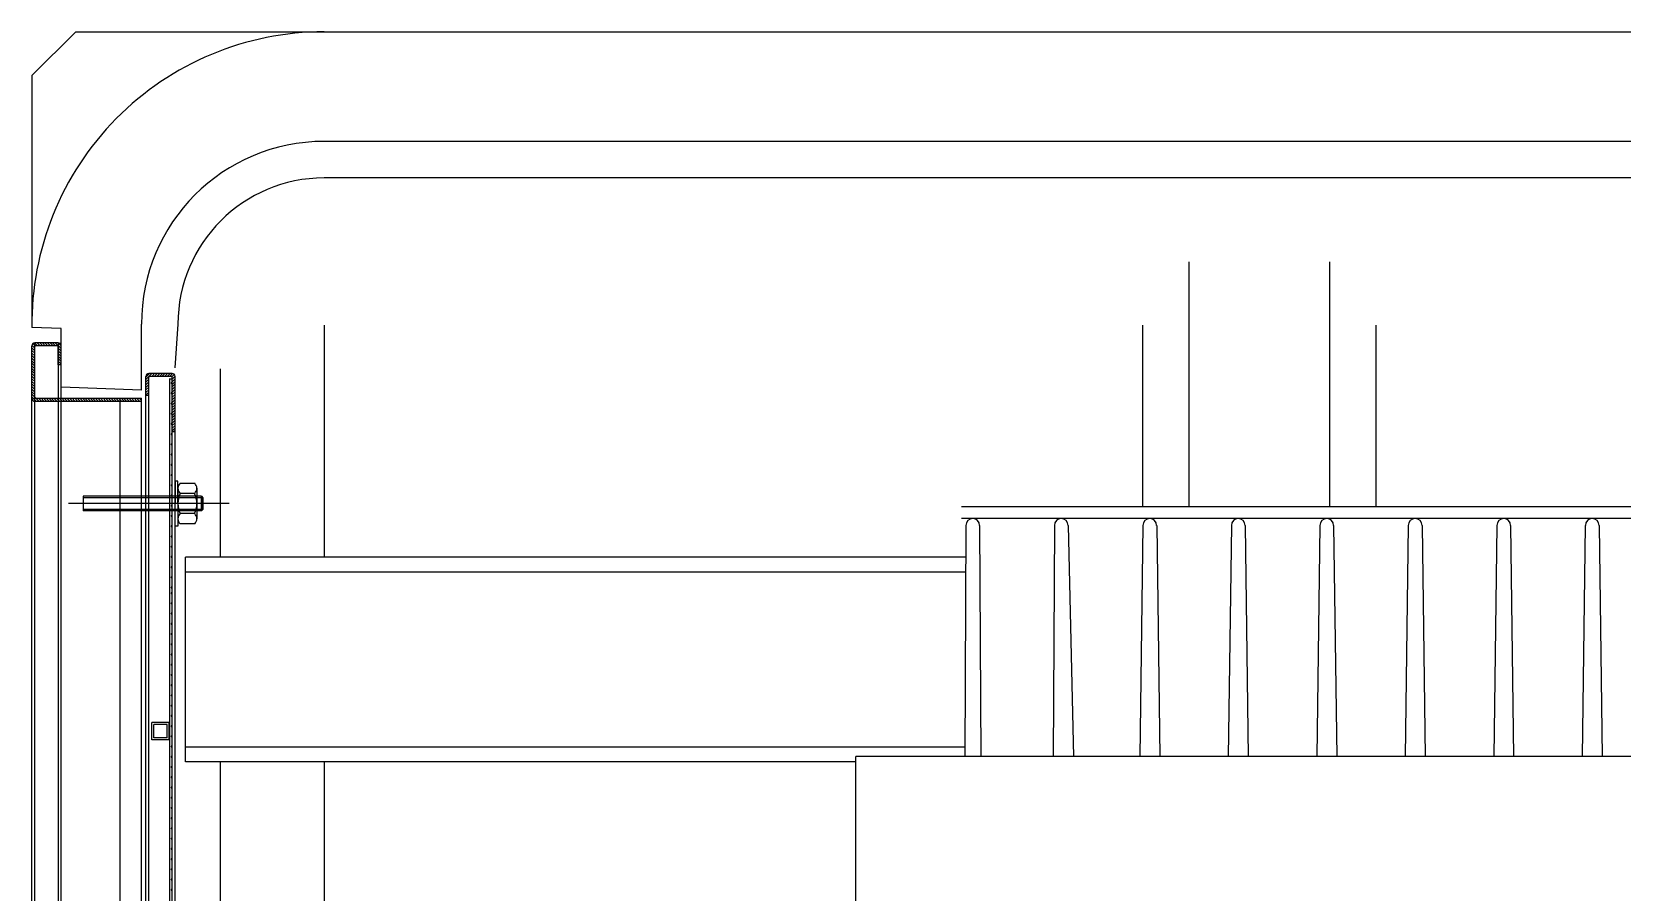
# Model space of a CAD drawing. Header units: millimetres. Extents: x -35961 to -35580, y 154458 to 154764.
# Drawn here: x -35809.895 to -35808.807, y 154634.662 to 154635.251 of the extents above; entities that cross this region are included whole.
import ezdxf

# ---------------------------------------------------------------- set-up
doc = ezdxf.new("R2010")
doc.units = ezdxf.units.MM
doc.header["$MEASUREMENT"] = 0
for name, color, linetype in [('AM_0', 7, 'ByBlock'), ('CONTORNO', 7, 'ByBlock'), ('REJILLA', 7, 'ByBlock'), ('UPN-140', 7, 'ByBlock')]:
    doc.layers.add(name, color=color, linetype=linetype)

msp = doc.modelspace()

# ---------------------------------------------------------------- linework, layer by layer
at = {"layer": 'AM_0', "color": 7}
for p, q in [((-35809.0756, 154634.926, 0), (-35809.2588, 154634.926, 0)), ((-35808.0296, 154634.926, 0), (-35809.0756, 154634.926, 0)), ((-35809.0756, 154634.9179, 0), (-35809.2588, 154634.9179, 0)), ((-35809.2559, 154634.9132, 0), (-35809.2566, 154634.7551, 0)), ((-35809.2465, 154634.9132, 0), (-35809.2457, 154634.7551, 0)), ((-35809.1953, 154634.9132, 0), (-35809.1961, 154634.7551, 0)), ((-35809.1859, 154634.9132, 0), (-35809.1823, 154634.7551, 0)), ((-35809.1348, 154634.9132, 0), (-35809.1369, 154634.7551, 0)), ((-35809.1253, 154634.9132, 0), (-35809.1232, 154634.7551, 0)), ((-35809.0742, 154634.9132, 0), (-35809.0763, 154634.7551, 0)), ((-35808.2278, 154634.9179, 0), (-35809.0756, 154634.9179, 0)), ((-35809.0648, 154634.9132, 0), (-35809.0627, 154634.7551, 0)), ((-35809.0136, 154634.9132, 0), (-35809.0157, 154634.7551, 0)), ((-35809.0042, 154634.9132, 0), (-35809.0021, 154634.7551, 0)), ((-35808.9531, 154634.9132, 0), (-35808.9552, 154634.7551, 0)), ((-35808.9437, 154634.9132, 0), (-35808.9416, 154634.7551, 0)), ((-35808.8925, 154634.9132, 0), (-35808.8946, 154634.7551, 0)), ((-35808.8831, 154634.9132, 0), (-35808.881, 154634.7551, 0)), ((-35808.832, 154634.9132, 0), (-35808.8341, 154634.7551, 0)), ((-35808.8225, 154634.9132, 0), (-35808.8204, 154634.7551, 0)), ((-35809.3313, 154634.0956, 0), (-35809.3313, 154634.7551, 0)), ((-35809.1517, 154634.7551, 0), (-35809.3313, 154634.7551, 0)), ((-35808.6108, 154634.7551, 0), (-35809.1517, 154634.7551, 0))]:
    msp.add_line(p, q, dxfattribs=at)
for centre in [(-35809.2512, 154634.9132, 0), (-35809.1906, 154634.9132, 0), (-35809.1301, 154634.9132, 0), (-35809.0695, 154634.9132, 0), (-35809.0089, 154634.9132, 0), (-35808.9484, 154634.9132, 0), (-35808.8878, 154634.9132, 0), (-35808.8272, 154634.9132, 0)]:
    msp.add_arc(centre, 0.00471, 360, 180, dxfattribs=at)
at = {"layer": 'CONTORNO'}
for p, q in [((-35809.8951, 154635.221, 0), (-35809.8651, 154635.251, 0)), ((-35809.8651, 154635.251, 0), (-35807.4251, 154635.251, 0)), ((-35809.8951, 154635.221, 0), (-35809.8951, 154635.051, 0)), ((-35808.5951, 154635.176, 0), (-35809.6951, 154635.176, 0)), ((-35808.5951, 154635.151, 0), (-35809.6951, 154635.151, 0)), ((-35809.1032, 154635.0936, 0), (-35809.1032, 154634.926, 0)), ((-35809.0068, 154634.926, 0), (-35809.0068, 154635.0936, 0)), ((-35809.8201, 154635.0058, 0), (-35809.8201, 154635.051, 0)), ((-35809.7951, 154635.051, 0), (-35809.7972, 154635.021, 0)), ((-35809.695, 154635.0503, 0), (-35809.695, 154634.8914, 0)), ((-35809.135, 154635.0503, 0), (-35809.135, 154634.926, 0)), ((-35808.975, 154634.926, 0), (-35808.975, 154635.0503, 0)), ((-35809.8751, 154635.0479, 0), (-35809.8951, 154635.0486, 0)), ((-35809.8751, 154635.0078, 0), (-35809.8751, 154635.0479, 0)), ((-35809.8751, 154635.0071, 0), (-35809.8751, 154635.0471, 0)), ((-35809.7659, 154634.8914, 0), (-35809.7659, 154635.0203, 0)), ((-35809.8201, 154635.0058, 0), (-35809.8751, 154635.0078, 0)), ((-35809.7659, 154634.0993, 0), (-35809.7659, 154634.7514, 0)), ((-35809.695, 154634.7514, 0), (-35809.695, 154634.0993, 0))]:
    msp.add_line(p, q, dxfattribs=at)
for radius, end in [(0.2, 180.6851), (0.125, 180), (0.1, 180)]:
    msp.add_arc((-35809.6951, 154635.051, 0), radius, 90, end, dxfattribs=at)
at = {"layer": 'REJILLA', "color": 5}
for p, q in [((-35809.8912, 154635.0362, 0), (-35809.8932, 154635.0382, 0)), ((-35809.8931, 154633.8402, 0), (-35809.8931, 154635.0382, 0)), ((-35809.8771, 154635.0382, 0), (-35809.8931, 154635.0382, 0)), ((-35809.8895, 154635.0362, 0), (-35809.8915, 154635.0382, 0)), ((-35809.8877, 154635.0362, 0), (-35809.8897, 154635.0382, 0)), ((-35809.8859, 154635.0362, 0), (-35809.8879, 154635.0382, 0)), ((-35809.8842, 154635.0362, 0), (-35809.8862, 154635.0382, 0)), ((-35809.8824, 154635.0362, 0), (-35809.8844, 154635.0382, 0)), ((-35809.8806, 154635.0362, 0), (-35809.8826, 154635.0382, 0)), ((-35809.8789, 154635.0362, 0), (-35809.8809, 154635.0382, 0)), ((-35809.8751, 154635.0342, 0), (-35809.8791, 154635.0382, 0)), ((-35809.8751, 154635.036, 0), (-35809.8773, 154635.0382, 0)), ((-35809.8771, 154635.0382, 0), (-35809.8771, 154633.8402, 0)), ((-35809.8931, 154635.0345, 0), (-35809.8951, 154635.0365, 0)), ((-35809.8951, 154633.8402, 0), (-35809.8951, 154635.0362, 0)), ((-35809.8951, 154635.0002, 0), (-35809.8951, 154635.0362, 0)), ((-35809.8931, 154635.0328, 0), (-35809.8951, 154635.0348, 0)), ((-35809.8931, 154635.031, 0), (-35809.8951, 154635.033, 0)), ((-35809.8931, 154635.0292, 0), (-35809.8951, 154635.0312, 0)), ((-35809.8931, 154635.0275, 0), (-35809.8951, 154635.0295, 0)), ((-35809.8931, 154635.0257, 0), (-35809.8951, 154635.0277, 0)), ((-35809.8929, 154635.0361, 0), (-35809.8945, 154635.0377, 0)), ((-35809.8931, 154635.0007, 0), (-35809.8931, 154635.0357, 0)), ((-35809.8776, 154635.0362, 0), (-35809.8926, 154635.0362, 0)), ((-35809.8771, 154635.0232, 0), (-35809.8771, 154635.0357, 0)), ((-35809.8751, 154635.0325, 0), (-35809.8771, 154635.0345, 0)), ((-35809.8751, 154635.0307, 0), (-35809.8771, 154635.0327, 0)), ((-35809.8751, 154635.0289, 0), (-35809.8771, 154635.0309, 0)), ((-35809.8751, 154635.0271, 0), (-35809.8771, 154635.0291, 0)), ((-35809.8751, 154635.0254, 0), (-35809.8771, 154635.0274, 0)), ((-35809.8751, 154633.8402, 0), (-35809.8751, 154635.0362, 0)), ((-35809.8751, 154635.0232, 0), (-35809.8751, 154635.0362, 0)), ((-35809.8931, 154635.0239, 0), (-35809.8951, 154635.0259, 0)), ((-35809.8931, 154635.0222, 0), (-35809.8951, 154635.0242, 0)), ((-35809.8931, 154635.0204, 0), (-35809.8951, 154635.0224, 0)), ((-35809.8931, 154635.0186, 0), (-35809.8951, 154635.0206, 0)), ((-35809.8931, 154635.0169, 0), (-35809.8951, 154635.0189, 0)), ((-35809.8931, 154635.0151, 0), (-35809.8951, 154635.0171, 0)), ((-35809.8751, 154635.0236, 0), (-35809.8771, 154635.0256, 0)), ((-35809.8765, 154635.0232, 0), (-35809.8771, 154635.0238, 0)), ((-35809.8771, 154635.0232, 0), (-35809.8771, 154635.0002, 0)), ((-35809.8751, 154635.0232, 0), (-35809.8771, 154635.0232, 0)), ((-35809.8751, 154635.0002, 0), (-35809.8751, 154635.0232, 0)), ((-35809.8129, 154635.0172, 0), (-35809.8171, 154635.013, 0)), ((-35809.8147, 154635.0172, 0), (-35809.8171, 154635.0147, 0)), ((-35809.7991, 154635.0172, 0), (-35809.8151, 154635.0172, 0)), ((-35809.8111, 154635.0172, 0), (-35809.8131, 154635.0152, 0)), ((-35809.8094, 154635.0172, 0), (-35809.8114, 154635.0152, 0)), ((-35809.8076, 154635.0172, 0), (-35809.8096, 154635.0152, 0)), ((-35809.8058, 154635.0172, 0), (-35809.8078, 154635.0152, 0)), ((-35809.8041, 154635.0172, 0), (-35809.8061, 154635.0152, 0)), ((-35809.8023, 154635.0172, 0), (-35809.8043, 154635.0152, 0)), ((-35809.8005, 154635.0172, 0), (-35809.8025, 154635.0152, 0)), ((-35809.7988, 154635.0171, 0), (-35809.8008, 154635.0152, 0)), ((-35809.7977, 154635.0165, 0), (-35809.7992, 154635.015, 0)), ((-35809.8931, 154635.0133, 0), (-35809.8951, 154635.0153, 0)), ((-35809.8931, 154635.0116, 0), (-35809.8951, 154635.0136, 0)), ((-35809.8931, 154635.0098, 0), (-35809.8951, 154635.0118, 0)), ((-35809.8931, 154635.008, 0), (-35809.8951, 154635.01, 0)), ((-35809.8931, 154635.0063, 0), (-35809.8951, 154635.0083, 0)), ((-35809.8931, 154635.0045, 0), (-35809.8951, 154635.0065, 0)), ((-35809.8171, 154634.9332, 0), (-35809.8171, 154635.0152, 0)), ((-35809.8151, 154635.0132, 0), (-35809.8171, 154635.0112, 0)), ((-35809.8151, 154635.0114, 0), (-35809.8171, 154635.0094, 0)), ((-35809.8151, 154635.0096, 0), (-35809.8171, 154635.0076, 0)), ((-35809.8151, 154635.0079, 0), (-35809.8171, 154635.0059, 0)), ((-35809.8171, 154634.4572, 0), (-35809.8171, 154635.0072, 0)), ((-35809.8151, 154635.0061, 0), (-35809.8171, 154635.0041, 0)), ((-35809.8151, 154634.9332, 0), (-35809.8151, 154635.0147, 0)), ((-35809.8151, 154634.4572, 0), (-35809.8151, 154635.0072, 0)), ((-35809.7996, 154635.0152, 0), (-35809.8146, 154635.0152, 0)), ((-35809.7991, 154635.0132, 0), (-35809.8011, 154635.0132, 0)), ((-35809.8006, 154634.9332, 0), (-35809.8006, 154635.0132, 0)), ((-35809.8006, 154634.4572, 0), (-35809.8006, 154635.0072, 0)), ((-35809.7971, 154635.0153, 0), (-35809.7991, 154635.0133, 0)), ((-35809.7991, 154634.9772, 0), (-35809.7991, 154635.0147, 0)), ((-35809.7971, 154635.0135, 0), (-35809.7991, 154635.0115, 0)), ((-35809.7971, 154635.0117, 0), (-35809.7991, 154635.0097, 0)), ((-35809.7971, 154635.01, 0), (-35809.7991, 154635.008, 0)), ((-35809.7971, 154635.0082, 0), (-35809.7991, 154635.0062, 0)), ((-35809.7991, 154634.4572, 0), (-35809.7991, 154635.0072, 0)), ((-35809.7971, 154635.0064, 0), (-35809.7991, 154635.0044, 0)), ((-35809.7971, 154634.9332, 0), (-35809.7971, 154635.0152, 0)), ((-35809.7971, 154634.4572, 0), (-35809.7971, 154635.0072, 0)), ((-35809.8931, 154635.0027, 0), (-35809.8951, 154635.0047, 0)), ((-35809.8904, 154634.9982, 0), (-35809.8951, 154635.003, 0)), ((-35809.8921, 154634.9982, 0), (-35809.8951, 154635.0012, 0)), ((-35809.8942, 154634.9985, 0), (-35809.8948, 154634.9991, 0)), ((-35809.8931, 154634.9982, 0), (-35809.8201, 154634.9982, 0)), ((-35809.8926, 154635.0002, 0), (-35809.8201, 154635.0002, 0)), ((-35809.8886, 154634.9982, 0), (-35809.8906, 154635.0002, 0)), ((-35809.8868, 154634.9982, 0), (-35809.8888, 154635.0002, 0)), ((-35809.8851, 154634.9982, 0), (-35809.8871, 154635.0002, 0)), ((-35809.8833, 154634.9982, 0), (-35809.8853, 154635.0002, 0)), ((-35809.8815, 154634.9982, 0), (-35809.8835, 154635.0002, 0)), ((-35809.8798, 154634.9982, 0), (-35809.8818, 154635.0002, 0)), ((-35809.878, 154634.9982, 0), (-35809.88, 154635.0002, 0)), ((-35809.8771, 154634.9991, 0), (-35809.8782, 154635.0002, 0)), ((-35809.8762, 154634.9982, 0), (-35809.8771, 154634.9991, 0)), ((-35809.8751, 154634.9989, 0), (-35809.8764, 154635.0002, 0)), ((-35809.8744, 154634.9982, 0), (-35809.8751, 154634.9989, 0)), ((-35809.8727, 154634.9982, 0), (-35809.8747, 154635.0002, 0)), ((-35809.8709, 154634.9982, 0), (-35809.8729, 154635.0002, 0)), ((-35809.8691, 154634.9982, 0), (-35809.8711, 154635.0002, 0)), ((-35809.8674, 154634.9982, 0), (-35809.8694, 154635.0002, 0)), ((-35809.8656, 154634.9982, 0), (-35809.8676, 154635.0002, 0)), ((-35809.8638, 154634.9982, 0), (-35809.8658, 154635.0002, 0)), ((-35809.8621, 154634.9982, 0), (-35809.8641, 154635.0002, 0)), ((-35809.8603, 154634.9982, 0), (-35809.8623, 154635.0002, 0)), ((-35809.8585, 154634.9982, 0), (-35809.8605, 154635.0002, 0)), ((-35809.8568, 154634.9982, 0), (-35809.8588, 154635.0002, 0)), ((-35809.855, 154634.9982, 0), (-35809.857, 154635.0002, 0)), ((-35809.8532, 154634.9982, 0), (-35809.8552, 154635.0002, 0)), ((-35809.8515, 154634.9982, 0), (-35809.8535, 154635.0002, 0)), ((-35809.8497, 154634.9982, 0), (-35809.8517, 154635.0002, 0)), ((-35809.8479, 154634.9982, 0), (-35809.8499, 154635.0002, 0)), ((-35809.8462, 154634.9982, 0), (-35809.8482, 154635.0002, 0)), ((-35809.8444, 154634.9982, 0), (-35809.8464, 154635.0002, 0)), ((-35809.8426, 154634.9982, 0), (-35809.8446, 154635.0002, 0)), ((-35809.8409, 154634.9982, 0), (-35809.8429, 154635.0002, 0)), ((-35809.8391, 154634.9982, 0), (-35809.8411, 154635.0002, 0)), ((-35809.8373, 154634.9982, 0), (-35809.8393, 154635.0002, 0)), ((-35809.8356, 154634.9982, 0), (-35809.8376, 154635.0002, 0)), ((-35809.8338, 154634.9982, 0), (-35809.8358, 154635.0002, 0)), ((-35809.8346, 154633.8422, 0), (-35809.8346, 154635.0002, 0)), ((-35809.832, 154634.9982, 0), (-35809.834, 154635.0002, 0)), ((-35809.8303, 154634.9982, 0), (-35809.8323, 154635.0002, 0)), ((-35809.8285, 154634.9982, 0), (-35809.8305, 154635.0002, 0)), ((-35809.8267, 154634.9982, 0), (-35809.8287, 154635.0002, 0)), ((-35809.825, 154634.9982, 0), (-35809.827, 154635.0002, 0)), ((-35809.8232, 154634.9982, 0), (-35809.8252, 154635.0002, 0)), ((-35809.8214, 154634.9982, 0), (-35809.8234, 154635.0002, 0)), ((-35809.8201, 154634.9987, 0), (-35809.8216, 154635.0002, 0)), ((-35809.8201, 154634.4572, 0), (-35809.8201, 154635.0002, 0)), ((-35809.8201, 154634.9332, 0), (-35809.8201, 154635.0002, 0)), ((-35809.8151, 154635.0043, 0), (-35809.8171, 154635.0023, 0)), ((-35809.8151, 154635.0022, 0), (-35809.8171, 154635.0022, 0)), ((-35809.8151, 154635.0026, 0), (-35809.8155, 154635.0022, 0)), ((-35809.7971, 154635.0047, 0), (-35809.7991, 154635.0027, 0)), ((-35809.7971, 154635.0029, 0), (-35809.7991, 154635.0009, 0)), ((-35809.7971, 154635.0011, 0), (-35809.7991, 154634.9991, 0)), ((-35809.7971, 154634.9994, 0), (-35809.7991, 154634.9974, 0)), ((-35809.7971, 154634.9976, 0), (-35809.7991, 154634.9956, 0)), ((-35809.7971, 154634.9958, 0), (-35809.7991, 154634.9938, 0)), ((-35809.7971, 154634.9941, 0), (-35809.7991, 154634.9921, 0)), ((-35809.7971, 154634.9923, 0), (-35809.7991, 154634.9903, 0)), ((-35809.7971, 154634.9905, 0), (-35809.7991, 154634.9885, 0)), ((-35809.7971, 154634.9888, 0), (-35809.7991, 154634.9868, 0)), ((-35809.7971, 154634.987, 0), (-35809.7991, 154634.985, 0)), ((-35809.7971, 154634.9852, 0), (-35809.7991, 154634.9832, 0)), ((-35809.7971, 154634.9835, 0), (-35809.7991, 154634.9815, 0)), ((-35809.7971, 154634.9817, 0), (-35809.7991, 154634.9797, 0)), ((-35809.7971, 154634.9799, 0), (-35809.7991, 154634.9779, 0)), ((-35809.7991, 154634.9332, 0), (-35809.7991, 154634.9772, 0)), ((-35809.7971, 154634.9772, 0), (-35809.7991, 154634.9772, 0)), ((-35809.7971, 154634.9782, 0), (-35809.7981, 154634.9772, 0)), ((-35809.7791, 154634.9332, 0), (-35809.8601, 154634.9332, 0)), ((-35809.8601, 154634.9332, 0), (-35809.8601, 154634.9232, 0)), ((-35809.7781, 154634.9322, 0), (-35809.8601, 154634.9322, 0)), ((-35809.7791, 154634.9332, 0), (-35809.7791, 154634.9232, 0)), ((-35809.7791, 154634.9232, 0), (-35809.7791, 154634.9332, 0)), ((-35809.7791, 154634.9332, 0), (-35809.7781, 154634.9322, 0)), ((-35809.7781, 154634.9322, 0), (-35809.7781, 154634.9242, 0)), ((-35809.7601, 154634.9282, 0), (-35809.8701, 154634.9282, 0)), ((-35809.7781, 154634.9242, 0), (-35809.8601, 154634.9242, 0)), ((-35809.7791, 154634.9232, 0), (-35809.8601, 154634.9232, 0)), ((-35809.7791, 154634.9232, 0), (-35809.7781, 154634.9242, 0)), ((-35809.8131, 154634.7664, 0), (-35809.8131, 154634.7784, 0)), ((-35809.8011, 154634.7784, 0), (-35809.8131, 154634.7784, 0)), ((-35809.8116, 154634.7679, 0), (-35809.8116, 154634.7769, 0)), ((-35809.8026, 154634.7769, 0), (-35809.8116, 154634.7769, 0)), ((-35809.8026, 154634.7679, 0), (-35809.8026, 154634.7769, 0)), ((-35809.8011, 154634.7664, 0), (-35809.8011, 154634.7784, 0)), ((-35809.8011, 154634.7664, 0), (-35809.8131, 154634.7664, 0)), ((-35809.8026, 154634.7679, 0), (-35809.8116, 154634.7679, 0))]:
    msp.add_line(p, q, dxfattribs=at)
at = {"layer": 'REJILLA'}
for p, q in [((-35809.7951, 154634.9436, 0), (-35809.7971, 154634.9436, 0)), ((-35809.7971, 154634.9436, 0), (-35809.7971, 154634.9282, 0)), ((-35809.7951, 154634.9282, 0), (-35809.7951, 154634.9436, 0)), ((-35809.7836, 154634.942, 0), (-35809.7936, 154634.942, 0)), ((-35809.7951, 154634.9386, 0), (-35809.7951, 154634.9178, 0)), ((-35809.7951, 154634.9386, 0), (-35809.7951, 154634.9178, 0)), ((-35809.7836, 154634.9351, 0), (-35809.7936, 154634.9351, 0)), ((-35809.7821, 154634.9386, 0), (-35809.7821, 154634.9178, 0)), ((-35809.7971, 154634.9128, 0), (-35809.7971, 154634.9282, 0)), ((-35809.7951, 154634.9282, 0), (-35809.7951, 154634.9128, 0)), ((-35809.7836, 154634.9213, 0), (-35809.7936, 154634.9213, 0)), ((-35809.7951, 154634.9128, 0), (-35809.7971, 154634.9128, 0)), ((-35809.7836, 154634.9143, 0), (-35809.7936, 154634.9143, 0))]:
    msp.add_line(p, q, dxfattribs=at)
at = {"layer": 'REJILLA', "color": 5}
for centre, radius, start, end in [((-35809.8931, 154635.0362, 0), 0.002, 90, 180), ((-35809.8771, 154635.0362, 0), 0.002, 0, 90), ((-35809.8926, 154635.0357, 0), 0.0005, 90, 180), ((-35809.8776, 154635.0357, 0), 0.0005, 0, 90), ((-35809.8151, 154635.0152, 0), 0.002, 90, 180), ((-35809.7991, 154635.0152, 0), 0.002, 0, 90), ((-35809.8146, 154635.0147, 0), 0.0005, 90, 180), ((-35809.7996, 154635.0107, 0), 0.00025, 90, 270), ((-35809.7996, 154635.0147, 0), 0.0005, 0, 90), ((-35809.7996, 154635.0107, 0), 0.00025, 270, 90), ((-35809.8931, 154635.0002, 0), 0.002, 180, 270), ((-35809.8926, 154635.0007, 0), 0.0005, 180, 270), ((-35809.7996, 154635.0037, 0), 0.00025, 90, 270), ((-35809.7996, 154634.9967, 0), 0.00025, 90, 270), ((-35809.7996, 154635.0037, 0), 0.00025, 270, 90), ((-35809.7996, 154634.9967, 0), 0.00025, 270, 90), ((-35809.7996, 154634.9897, 0), 0.00025, 90, 270), ((-35809.7996, 154634.9897, 0), 0.00025, 270, 90), ((-35809.7996, 154634.9827, 0), 0.00025, 90, 270), ((-35809.7996, 154634.9757, 0), 0.00025, 90, 270), ((-35809.7996, 154634.9827, 0), 0.00025, 270, 90), ((-35809.7996, 154634.9757, 0), 0.00025, 270, 90), ((-35809.7996, 154634.9687, 0), 0.00025, 90, 270), ((-35809.7996, 154634.9617, 0), 0.00025, 90, 270), ((-35809.7996, 154634.9687, 0), 0.00025, 270, 90), ((-35809.7996, 154634.9617, 0), 0.00025, 270, 90), ((-35809.7996, 154634.9547, 0), 0.00025, 90, 270), ((-35809.7996, 154634.9547, 0), 0.00025, 270, 90), ((-35809.7996, 154634.9477, 0), 0.00025, 90, 270), ((-35809.7996, 154634.9407, 0), 0.00025, 90, 270), ((-35809.7996, 154634.9477, 0), 0.00025, 270, 90), ((-35809.7996, 154634.9407, 0), 0.00025, 270, 90), ((-35809.7996, 154634.9337, 0), 0.00025, 90, 270), ((-35809.7996, 154634.9337, 0), 0.00025, 270, 90), ((-35809.7996, 154634.9267, 0), 0.00025, 90, 270), ((-35809.7996, 154634.9197, 0), 0.00025, 90, 270), ((-35809.7996, 154634.9197, 0), 0.00025, 90, 270), ((-35809.7996, 154634.9267, 0), 0.00025, 270, 90), ((-35809.7996, 154634.9197, 0), 0.00025, 270, 90), ((-35809.7996, 154634.9197, 0), 0.00025, 270, 90), ((-35809.7996, 154634.9127, 0), 0.00025, 90, 270), ((-35809.7996, 154634.9127, 0), 0.00025, 90, 270), ((-35809.7996, 154634.9127, 0), 0.00025, 270, 90), ((-35809.7996, 154634.9127, 0), 0.00025, 270, 90), ((-35809.7996, 154634.9057, 0), 0.00025, 90, 270), ((-35809.7996, 154634.9057, 0), 0.00025, 90, 270), ((-35809.7996, 154634.8987, 0), 0.00025, 90, 270), ((-35809.7996, 154634.8987, 0), 0.00025, 90, 270), ((-35809.7996, 154634.9057, 0), 0.00025, 270, 90), ((-35809.7996, 154634.9057, 0), 0.00025, 270, 90), ((-35809.7996, 154634.8987, 0), 0.00025, 270, 90), ((-35809.7996, 154634.8987, 0), 0.00025, 270, 90), ((-35809.7996, 154634.8917, 0), 0.00025, 90, 270), ((-35809.7996, 154634.8917, 0), 0.00025, 90, 270), ((-35809.7996, 154634.8917, 0), 0.00025, 270, 90), ((-35809.7996, 154634.8917, 0), 0.00025, 270, 90), ((-35809.7996, 154634.8847, 0), 0.00025, 90, 270), ((-35809.7996, 154634.8847, 0), 0.00025, 90, 270), ((-35809.7996, 154634.8777, 0), 0.00025, 90, 270), ((-35809.7996, 154634.8777, 0), 0.00025, 90, 270), ((-35809.7996, 154634.8847, 0), 0.00025, 270, 90), ((-35809.7996, 154634.8847, 0), 0.00025, 270, 90), ((-35809.7996, 154634.8777, 0), 0.00025, 270, 90), ((-35809.7996, 154634.8777, 0), 0.00025, 270, 90), ((-35809.7996, 154634.8707, 0), 0.00025, 90, 270), ((-35809.7996, 154634.8707, 0), 0.00025, 90, 270), ((-35809.7996, 154634.8669, 0), 0.00025, 90, 270), ((-35809.7996, 154634.8669, 0), 0.00025, 90, 270), ((-35809.7996, 154634.8707, 0), 0.00025, 270, 90), ((-35809.7996, 154634.8707, 0), 0.00025, 270, 90), ((-35809.7996, 154634.8669, 0), 0.00025, 270, 90), ((-35809.7996, 154634.8669, 0), 0.00025, 270, 90), ((-35809.7996, 154634.8599, 0), 0.00025, 90, 270), ((-35809.7996, 154634.8599, 0), 0.00025, 90, 270), ((-35809.7996, 154634.8529, 0), 0.00025, 90, 270), ((-35809.7996, 154634.8529, 0), 0.00025, 90, 270), ((-35809.7996, 154634.8599, 0), 0.00025, 270, 90), ((-35809.7996, 154634.8599, 0), 0.00025, 270, 90), ((-35809.7996, 154634.8529, 0), 0.00025, 270, 90), ((-35809.7996, 154634.8529, 0), 0.00025, 270, 90), ((-35809.7996, 154634.8459, 0), 0.00025, 90, 270), ((-35809.7996, 154634.8459, 0), 0.00025, 270, 90), ((-35809.7996, 154634.8389, 0), 0.00025, 90, 270), ((-35809.7996, 154634.8319, 0), 0.00025, 90, 270), ((-35809.7996, 154634.8389, 0), 0.00025, 270, 90), ((-35809.7996, 154634.8319, 0), 0.00025, 270, 90), ((-35809.7996, 154634.8249, 0), 0.00025, 90, 270), ((-35809.7996, 154634.8249, 0), 0.00025, 270, 90), ((-35809.7996, 154634.8179, 0), 0.00025, 90, 270), ((-35809.7996, 154634.8109, 0), 0.00025, 90, 270), ((-35809.7996, 154634.8179, 0), 0.00025, 270, 90), ((-35809.7996, 154634.8109, 0), 0.00025, 270, 90), ((-35809.7996, 154634.8039, 0), 0.00025, 90, 270), ((-35809.7996, 154634.8039, 0), 0.00025, 270, 90), ((-35809.7996, 154634.7969, 0), 0.00025, 90, 270), ((-35809.7996, 154634.7899, 0), 0.00025, 90, 270), ((-35809.7996, 154634.7969, 0), 0.00025, 270, 90), ((-35809.7996, 154634.7899, 0), 0.00025, 270, 90), ((-35809.7996, 154634.7829, 0), 0.00025, 90, 270), ((-35809.7996, 154634.7829, 0), 0.00025, 270, 90), ((-35809.7996, 154634.7759, 0), 0.00025, 90, 270), ((-35809.7996, 154634.7689, 0), 0.00025, 90, 270), ((-35809.7996, 154634.7759, 0), 0.00025, 270, 90), ((-35809.7996, 154634.7689, 0), 0.00025, 270, 90), ((-35809.7996, 154634.7619, 0), 0.00025, 90, 270), ((-35809.7996, 154634.7549, 0), 0.00025, 90, 270), ((-35809.7996, 154634.7619, 0), 0.00025, 270, 90), ((-35809.7996, 154634.7549, 0), 0.00025, 270, 90), ((-35809.7996, 154634.7479, 0), 0.00025, 90, 270), ((-35809.7996, 154634.7479, 0), 0.00025, 270, 90), ((-35809.7996, 154634.7409, 0), 0.00025, 90, 270), ((-35809.7996, 154634.7339, 0), 0.00025, 90, 270), ((-35809.7996, 154634.7409, 0), 0.00025, 270, 90), ((-35809.7996, 154634.7339, 0), 0.00025, 270, 90), ((-35809.7996, 154634.7269, 0), 0.00025, 90, 270), ((-35809.7996, 154634.7269, 0), 0.00025, 270, 90), ((-35809.7996, 154634.7199, 0), 0.00025, 90, 270), ((-35809.7996, 154634.7129, 0), 0.00025, 90, 270), ((-35809.7996, 154634.7199, 0), 0.00025, 270, 90), ((-35809.7996, 154634.7129, 0), 0.00025, 270, 90), ((-35809.7996, 154634.7059, 0), 0.00025, 90, 270), ((-35809.7996, 154634.7059, 0), 0.00025, 270, 90), ((-35809.7996, 154634.6989, 0), 0.00025, 90, 270), ((-35809.7996, 154634.6919, 0), 0.00025, 90, 270), ((-35809.7996, 154634.6989, 0), 0.00025, 270, 90), ((-35809.7996, 154634.6919, 0), 0.00025, 270, 90), ((-35809.7996, 154634.6849, 0), 0.00025, 90, 270), ((-35809.7996, 154634.6849, 0), 0.00025, 270, 90), ((-35809.7996, 154634.6779, 0), 0.00025, 90, 270), ((-35809.7996, 154634.6709, 0), 0.00025, 90, 270), ((-35809.7996, 154634.6779, 0), 0.00025, 270, 90), ((-35809.7996, 154634.6709, 0), 0.00025, 270, 90), ((-35809.7996, 154634.6639, 0), 0.00025, 90, 270), ((-35809.7996, 154634.6639, 0), 0.00025, 270, 90)]:
    msp.add_arc(centre, radius, start, end, dxfattribs=at)
at = {"layer": 'REJILLA'}
for centre, radius, start, end in [((-35809.7904, 154634.9386, 0), 0.00475, 133.1542, 226.8458), ((-35809.7869, 154634.9386, 0), 0.00475, 313.1542, 46.8458), ((-35809.7784, 154634.9282, 0), 0.0167, 155.5563, 204.4437), ((-35809.7989, 154634.9282, 0), 0.0167, 335.5563, 24.4437), ((-35809.7904, 154634.9178, 0), 0.00475, 133.1542, 226.8458), ((-35809.7869, 154634.9178, 0), 0.00475, 313.1542, 46.8458)]:
    msp.add_arc(centre, radius, start, end, dxfattribs=at)
at = {"layer": 'UPN-140'}
for p, q in [((-35809.256, 154634.8914, 0), (-35809.79, 154634.8914, 0)), ((-35809.79, 154634.7514, 0), (-35809.79, 154634.8914, 0)), ((-35809.256, 154634.8813, 0), (-35809.79, 154634.8813, 0)), ((-35809.2566, 154634.7614, 0), (-35809.79, 154634.7614, 0)), ((-35809.3313, 154634.7514, 0), (-35809.79, 154634.7514, 0))]:
    msp.add_line(p, q, dxfattribs=at)

doc.saveas('drawing.dxf')
